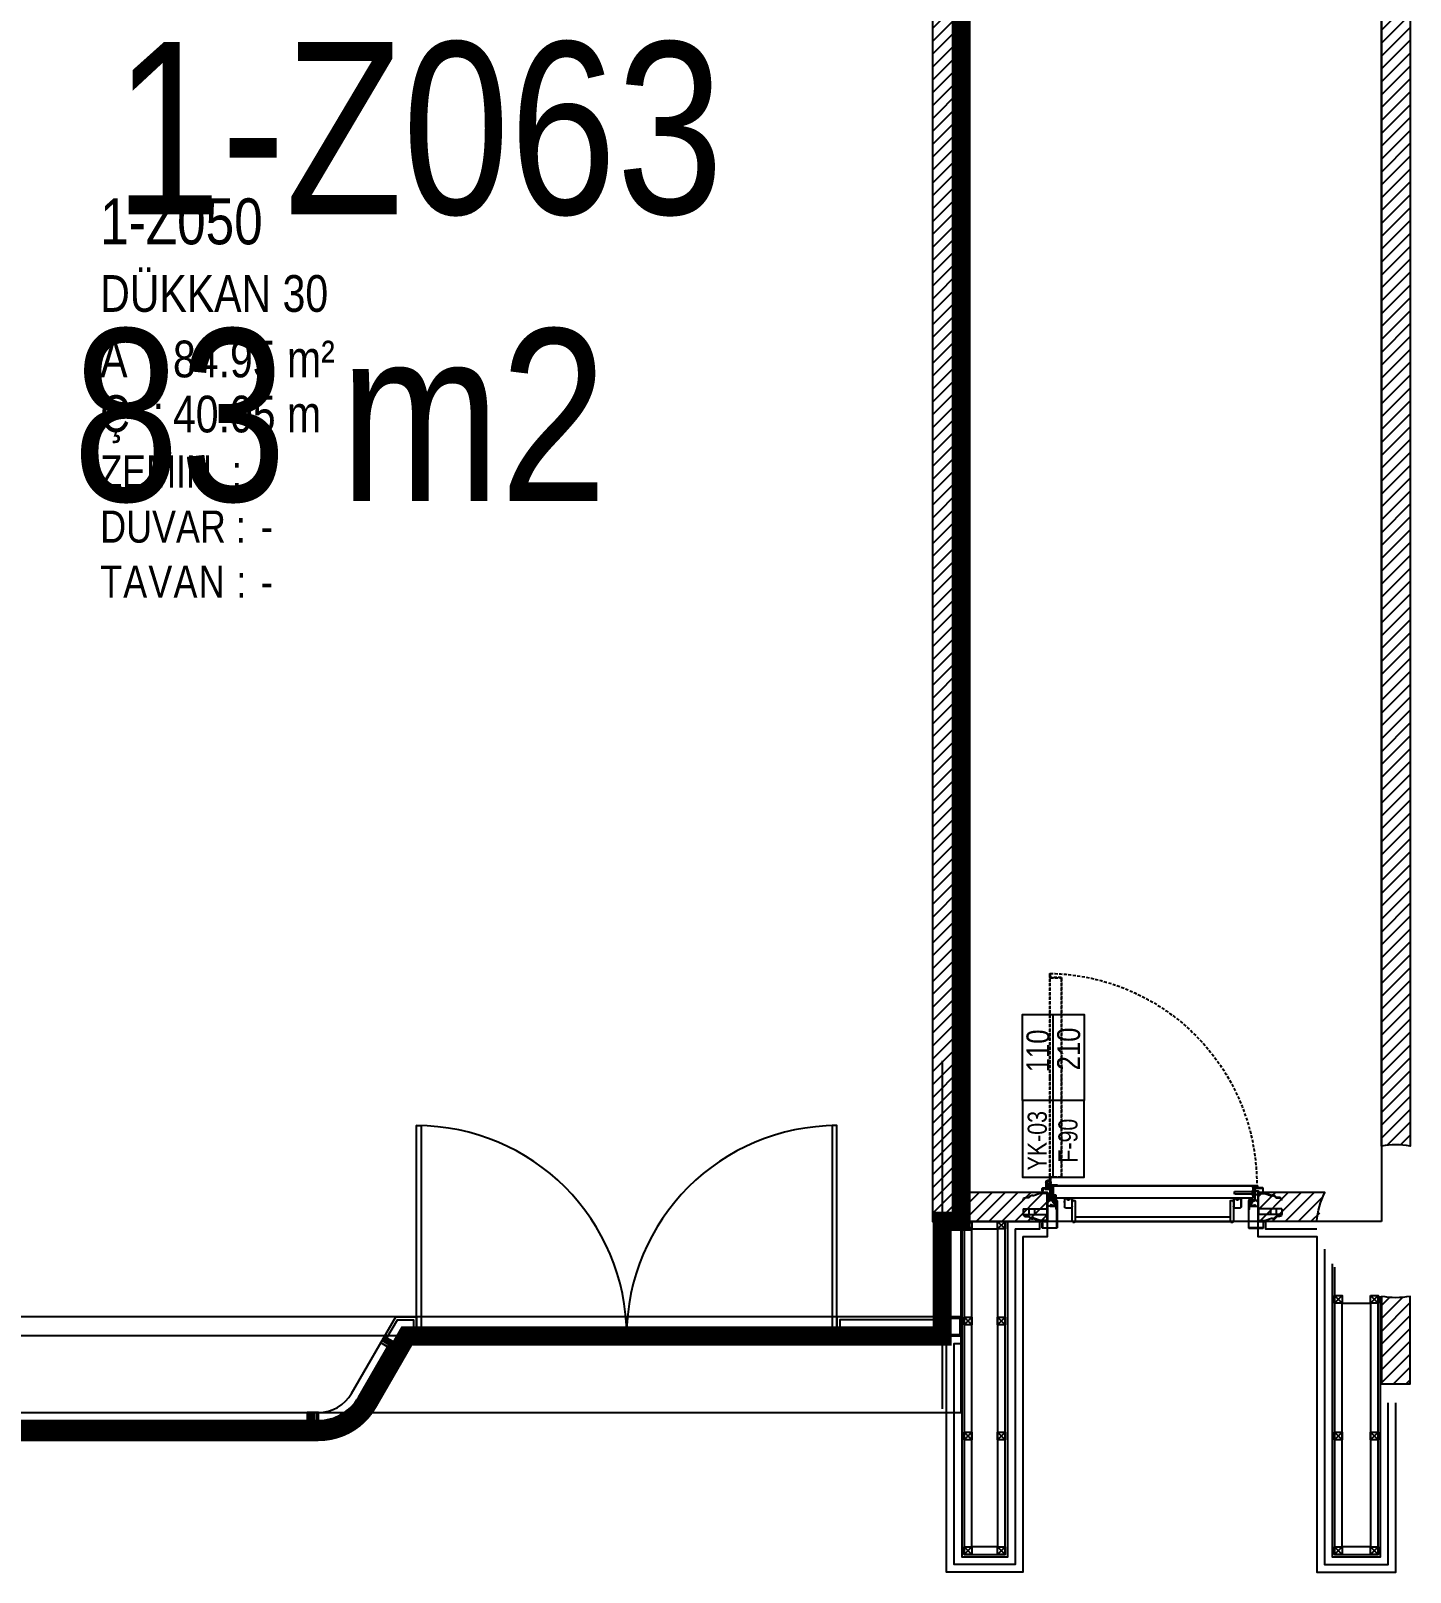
# Model space of a CAD drawing. Header units: centimetres. Extents: x -72470 to -43129, y -18750 to -16337.
# Drawn here: x -43995 to -43274, y -18351 to -17545 of the extents above; entities that cross this region are included whole.
import ezdxf
from ezdxf.enums import TextEntityAlignment as Align

# ---------------------------------------------------------------- set-up
doc = ezdxf.new("R2010")
doc.units = ezdxf.units.CM
doc.header["$MEASUREMENT"] = 0
for name, pattern in [('11-021_3001-BLOK_B_ZEMIN_KAT$0$DASHED', [12.77794, 8.518627, -4.259313]), ('11-021_3001-BLOK_B_ZEMIN_KAT$0$HIDDEN2', [4.7625, 3.175, -1.5875]), ('CENTERX2', [4, 2.5, -0.5, 0.5, -0.5]), ('DUZ', [0]), ('HIDDEN', [9.525, 6.35, -3.175])]:
    doc.linetypes.add(name, pattern=pattern)
doc.layers.get('0').update_dxf_attribs({"linetype": 'DUZ', "lineweight": 0})
doc.layers.get('Defpoints').update_dxf_attribs({"lineweight": 0})
doc.layers.add('11-021_3001-BLOK_B_ZEMIN_KAT$0$2DALANNET', color=1, linetype='Continuous', plot=False)
for name, color, linetype in [('11-021_3001-BLOK_B_ZEMIN_KAT$0$2DDUVAR', 3, 'Continuous'), ('11-021_3001-BLOK_B_ZEMIN_KAT$0$2DKAPI', 180, 'Continuous'), ('11-021_3001-BLOK_B_ZEMIN_KAT$0$2DKAPIPOZU', 162, 'Continuous'), ('11-021_3001-BLOK_B_ZEMIN_KAT$0$2DKONST1', 6, 'Continuous'), ('11-021_3001-BLOK_B_ZEMIN_KAT$0$2DMAHALPOZU', 6, 'Continuous'), ('11-021_3001-BLOK_B_ZEMIN_KAT$0$2DTARAMA-DUVAR', 250, 'Continuous'), ('11-021_3001-BLOK_B_ZEMIN_KAT$0$2DTARAMA1', 253, 'Continuous'), ('11-021_3001-BLOK_B_ZEMIN_KAT$0$2DTAS', 32, 'Continuous'), ('11-021_D_3001_ZEMIN_KAT$0$2DYAZI2', 212, 'Continuous'), ('3XKO_0.10mm', 22, 'Continuous'), ('3XKO_DIMS_20', 6, 'Continuous'), ('3XKO_FINISH', 52, 'Continuous'), ('3XKO_GLASS', 161, 'Continuous'), ('3XKO_GRID', 253, 'CENTERX2'), ('3XKO_HATCH', 253, 'Continuous'), ('3XKO_METAL', 6, 'Continuous'), ('AREA_JLL', 242, 'Continuous'), ('VALCIPAN', 4, 'Continuous')]:
    doc.layers.add(name, color=color, linetype=linetype)
doc.styles.add('11-021_3001-BLOK_B_ZEMIN_KAT$0$ARIAL', font='arial.ttf', dxfattribs={"width": 0.8})
doc.styles.add('11-021_3001-BLOK_B_ZEMIN_KAT$0$OLCU', font='arial.ttf', dxfattribs={"width": 0.8})
doc.styles.add('11-021_D_3001_ZEMIN_KAT$0$OLCU', font='arial.ttf', dxfattribs={"width": 0.8})
pattern_1 = [(45, (-41601.239, -18167.067), (-3.367596, 3.367596), [])]

# ---------------------------------------------------------------- blocks, each defined once
blk = doc.blocks.new('*U20')
at = {"layer": '11-021_3001-BLOK_B_ZEMIN_KAT$0$2DTARAMA1'}
h = blk.add_hatch(dxfattribs=at)
h.set_pattern_fill('DOTS', color=256, scale=0.1, angle=180, style=0)
h.set_pattern_definition([(360, (-112.75, 15.9795), (0.079375, -0.15875), [0, -0.15875])])
edge = h.paths.add_edge_path()
edge.add_line((-105.57, 13.25), (-106.96, 13.25))
edge.add_line((-106.96, 13.25), (-107.25, 13.2))
edge.add_line((-107.25, 13.2), (-105.7, 13.2))
edge.add_arc((-105.7, 13.4), 0.2, 270, 311.40962)
h = blk.add_hatch(dxfattribs=at)
h.set_pattern_fill('DOTS', color=256, scale=0.1, angle=180, style=0)
h.set_pattern_definition([(180, (2.75, 15.9795), (-0.079375, -0.15875), [0, -0.15875])])
edge = h.paths.add_edge_path()
edge.add_line((-3.04, 13.25), (-4.43, 13.25))
edge.add_arc((-4.3, 13.4), 0.2, 228.59038, 270)
edge.add_line((-4.3, 13.2), (-2.75, 13.2))
edge.add_line((-2.75, 13.2), (-3.04, 13.25))
blk.add_line((-108.38, 22.5), (-108.4, 22.5))
at = {"layer": '11-021_3001-BLOK_B_ZEMIN_KAT$0$2DKAPI', "lineweight": -2}
for p, q in [((-1.26, 24.32), (-2.11, 24.16)), ((0.23, 24.16), (-0.01, 24.6)), ((0.4, 25.3), (0.4, 22.5)), ((0.9, 25.3), (0.9, 22.5)), ((-109.7, 23.55), (-109.7, 22.7)), ((-0.7, 23.65), (-109.6, 23.65)), ((-0.7, 23.55), (-109.6, 23.55)), ((-109.6, 23.55), (-109.6, 22.7)), ((-107.6, 22.7), (-109.6, 22.7)), ((-107.5, 22.6), (-109.6, 22.6)), ((-107.5, 22.85), (-109.5, 22.85)), ((-109.5, 22.85), (-109.5, 22.75)), ((-107.5, 22.75), (-109.5, 22.75)), ((-107.5, 22.42), (-107.68, 22.6)), ((-107.6, 22.7), (-107.6, 22.6)), ((-107.5, 22.75), (-107.5, 17.35)), ((-107.4, 22.75), (-107.4, 17.35)), ((-2.9, 17.35), (-107.4, 17.35)), ((-2.9, 17.25), (-107.4, 17.25)), ((-2.21, 24.15), (-4.4, 24.15)), ((-2.9, 22.75), (-2.9, 17.35)), ((-0.8, 22.85), (-2.8, 22.85)), ((-0.8, 22.75), (-2.8, 22.75)), ((-2.8, 22.75), (-2.8, 17.35)), ((-0.7, 22.6), (-2.8, 22.6)), ((-2.55, 22.6), (-2.8, 22.37)), ((-0.7, 22.7), (-2.7, 22.7)), ((-2.7, 22.7), (-2.7, 22.6)), ((-0.16, 24.02), (-2.09, 23.66)), ((-0.8, 22.85), (-0.8, 22.75)), ((-0.7, 23.55), (-0.7, 22.7)), ((-0.6, 23.55), (-0.6, 22.7)), ((-105.15, 11.5), (-105.15, 15.55)), ((-4.85, 11.5), (-4.85, 15.55))]:
    blk.add_line(p, q, dxfattribs=at)
at = {"layer": '11-021_3001-BLOK_B_ZEMIN_KAT$0$2DKAPI'}
for p, q in [((-108.5, 21.5), (-108.5, 19.45)), ((-101.18, 16.9), (-101.18, 12.51)), ((-97.22, 16.9), (-101.18, 16.9)), ((-101.03, 16.9), (-101.03, 12.25)), ((-101, 16.9), (-101, 12.3)), ((-99.99, 16.9), (-99.99, 17.2)), ((-98.4, 17.2), (-99.99, 17.2)), ((-99.7, 16.9), (-99.65, 17.2)), ((-98.75, 17.2), (-98.7, 16.9)), ((-98.4, 17.2), (-98.4, 16.9)), ((-97.4, 16.9), (-97.4, 12.3)), ((-97.22, 16.9), (-97.22, 15.08)), ((-12.78, 16.9), (-12.78, 15.08)), ((-8.82, 16.9), (-12.78, 16.9)), ((-12.6, 16.9), (-12.6, 12.3)), ((-11.6, 17.2), (-10.01, 17.2)), ((-11.6, 16.9), (-11.6, 17.2)), ((-11.3, 16.9), (-11.25, 17.2)), ((-10.35, 17.2), (-10.3, 16.9)), ((-10.01, 16.9), (-10.01, 17.2)), ((-9, 12.3), (-9, 16.9)), ((-8.82, 16.9), (-8.82, 12.51)), ((-1.09, 21.95), (-1.73, 21.95)), ((-1.5, 21.5), (-1.5, 19.45)), ((-1.5, 19.45), (-1.2, 19.45)), ((-1.2, 21.5), (-1.2, 19.45)), ((-1.09, 21.95), (1.21, 21.95)), ((-1.09, 21.65), (1.21, 21.65)), ((1.03, 21.95), (1.03, 22.3)), ((1.36, 22.3), (1.36, 22.1)), ((1.66, 22.3), (1.66, 22.1)), ((-108.3, 13), (-109.95, 13)), ((-101.29, 15.2), (-101.2, 15.2)), ((-101.2, 15.1), (-101.29, 15.1)), ((-101.18, 15.53), (-101.2, 15.53)), ((-101.2, 15.53), (-101.2, 14.78)), ((-101.2, 14.78), (-101.18, 14.78)), ((-100.6, 11.9), (-97.8, 11.9)), ((-97.15, 15.65), (-97.15, 4.88)), ((-95.9, 15.9), (-96.9, 15.9)), ((-95.65, 4.88), (-95.65, 15.65)), ((-14.35, 15.65), (-14.35, 4.88)), ((-13.1, 15.9), (-14.1, 15.9)), ((-12.85, 4.88), (-12.85, 15.65)), ((-12.2, 11.9), (-9.4, 11.9)), ((-8.97, 12.7), (-9, 12.7)), ((-8.97, 12.25), (-8.97, 12.7)), ((-8.8, 15.53), (-8.82, 15.53)), ((-8.82, 14.78), (-8.8, 14.78)), ((-8.8, 14.78), (-8.8, 15.53)), ((-8.8, 15.2), (-8.71, 15.2)), ((-8.71, 15.1), (-8.8, 15.1)), ((-1.7, 13), (-0.05, 13)), ((-95.9, 4.63), (-96.9, 4.63)), ((-14.35, 7.33), (-95.65, 7.33)), ((-14.35, 4.93), (-95.65, 4.93)), ((-13.1, 4.63), (-14.1, 4.63))]:
    blk.add_line(p, q, dxfattribs=at)
at = {"layer": '11-021_3001-BLOK_B_ZEMIN_KAT$0$2DKAPI', "linetype": '11-021_3001-BLOK_B_ZEMIN_KAT$0$HIDDEN2', "ltscale": 0.1}
for p, q in [((-122.5, 11.5), (-110, 11.5)), ((-122.5, 11.5), (-122.5, 8.5)), ((-122.5, 8.5), (-110, 8.5)), ((-119.5, 11.3), (-119.5, 8.7)), ((-116.5, 11.3), (-116.5, 8.7)), ((-110.2, 11.5), (-110.2, 8.5)), ((12.8, 11.5), (0.3, 11.5)), ((12.8, 8.5), (0.3, 8.5)), ((0.5, 11.5), (0.5, 8.5)), ((6.8, 11.3), (6.8, 8.7)), ((9.8, 11.3), (9.8, 8.7)), ((12.8, 11.5), (12.8, 8.5))]:
    blk.add_line(p, q, dxfattribs=at)
at = {"layer": '11-021_3001-BLOK_B_ZEMIN_KAT$0$2DKAPI'}
for points in [[(-117.5, 18.42, 0.330017), (-118.95, 17.89, -0.330016), (-120.63, 17.28, 0.420839), (-122.25, 16.37), (-122.48, 16.29, -0.447989), (-120.57, 17.47, 0.330017), (-119.12, 18, -0.330016), (-117.44, 18.61, 0.160745), (-116.63, 18.63), (-113.7, 19.7), (-110.7, 19.7), (-110.7, 19.5), (-113.66, 19.5), (-116.56, 18.45, -0.160745)], [(-109.81, 15.11), (-109.99, 15.34), (-108.68, 16.4), (-108.5, 16.17, 0.005789), (-108.5, 16.16)], [(-0.19, 15.11), (-0.01, 15.34), (-1.32, 16.4), (-1.5, 16.17, -0.005789), (-1.5, 16.16)], [(7.8, 18.42, -0.330017), (9.25, 17.89, 0.330016), (10.93, 17.28, -0.420839), (12.55, 16.37), (12.78, 16.29, 0.447989), (10.87, 17.47, -0.330017), (9.42, 18, 0.330016), (7.74, 18.61, -0.160745), (6.93, 18.63), (4, 19.7), (1, 19.7), (1, 19.5), (3.96, 19.5), (6.86, 18.45, 0.160745)], [(-117.5, 6.58, -0.330017), (-118.95, 7.11, 0.330017), (-120.63, 7.72, -0.420839), (-122.25, 8.63), (-122.48, 8.71, 0.447989), (-120.57, 7.53, -0.330017), (-119.12, 7, 0.330016), (-117.44, 6.39, -0.160745), (-116.63, 6.37), (-113.7, 5.3), (-110.7, 5.3), (-110.7, 5.5), (-113.66, 5.5), (-116.56, 6.55, 0.160745)], [(-105.95, 13.43), (-105.98, 13.58), (-107.25, 13.35), (-108.36, 13.55, 0.465986), (-108.65, 13.3), (-108.65, 13.1, 0.414214), (-108.4, 12.85), (-105.55, 12.85, -0.414214), (-105.45, 12.75), (-105.45, 11.5), (-105.3, 11.5), (-105.3, 12.75, 0.414214), (-105.55, 13), (-108.4, 13, -0.414214), (-108.5, 13.1), (-108.5, 13.3, -0.465987), (-108.38, 13.4), (-107.25, 13.2)], [(-4.05, 13.43), (-4.02, 13.58), (-2.75, 13.35), (-1.64, 13.55, -0.465986), (-1.35, 13.3), (-1.35, 13.1, -0.414214), (-1.6, 12.85), (-4.45, 12.85, 0.414214), (-4.55, 12.75), (-4.55, 11.5), (-4.7, 11.5), (-4.7, 12.75, -0.414214), (-4.45, 13), (-1.6, 13, 0.414214), (-1.5, 13.1), (-1.5, 13.3, 0.465987), (-1.62, 13.4), (-2.75, 13.2)], [(7.8, 6.58, 0.330017), (9.25, 7.11, -0.330017), (10.93, 7.72, 0.420839), (12.55, 8.63), (12.78, 8.71, -0.447989), (10.87, 7.53, 0.330017), (9.42, 7, -0.330016), (7.74, 6.39, 0.160745), (6.93, 6.37), (4, 5.3), (1, 5.3), (1, 5.5), (3.96, 5.5), (6.86, 6.55, -0.160745)]]:
    blk.add_lwpolyline(points, format="xyb", close=True, dxfattribs=at)
for points in [[(-110, 5), (-114, 5), (-114, 5.3), (-111, 5.3), (-110.3, 5.3), (-110.3, 19.7), (-114, 19.7), (-114, 20), (-110, 20)], [(-108.12, 21.58), (-108.3, 21.58), (-108.3, 19.58), (-108.12, 19.58)], [(-1.7, 21.58), (-1.88, 21.58), (-1.88, 19.58), (-1.7, 19.58)], [(0, 5), (4, 5), (4, 5.3), (1, 5.3), (0.3, 5.3), (0.3, 19.7), (4, 19.7), (4, 20), (0, 20)]]:
    blk.add_lwpolyline(points, close=True, dxfattribs=at)
at = {"layer": '11-021_3001-BLOK_B_ZEMIN_KAT$0$2DKAPI', "lineweight": -2}
for points in [[(-106.9, 15.6), (-106.9, 14.9, 0.414214), (-106.7, 14.7), (-105.9, 14.7, 0.494565), (-105.71, 14.95), (-105.71, 14.95), (-105.89, 15.62, -1.142909), (-105.3, 15.7), (-105.3, 13.4, -0.414214), (-105.7, 13), (-108.3, 13), (-108.3, 13.2), (-105.7, 13.2, 0.414214), (-105.5, 13.4), (-105.5, 15.7, 1.142909), (-105.7, 15.67), (-105.51, 15.01, -0.494565), (-105.9, 14.5), (-106.7, 14.5, -0.414214), (-107.1, 14.9), (-107.1, 15.6, 0.414214), (-107.3, 15.8), (-108.1, 15.8, -0.388473), (-108.5, 16.16), (-108.49, 16.17), (-108.5, 16.17, -0.016382), (-108.5, 16.2), (-108.5, 21.58, -0.267949), (-108.3, 21.93, 0.767327), (-108.4, 22.3), (-112.4, 22.3, 0.414214), (-112.6, 22.1), (-112.6, 21), (-112.8, 21), (-112.8, 22.1, -0.414214), (-112.4, 22.5), (-108.4, 22.5, -0.767327), (-108.2, 21.75, 0.267949), (-108.3, 21.58), (-108.3, 16.2, 0.414214), (-108.1, 16), (-107.3, 16, -0.414214)], [(-3.1, 15.6), (-3.1, 14.9, -0.414214), (-3.3, 14.7), (-4.1, 14.7, -0.494565), (-4.29, 14.95), (-4.29, 14.95), (-4.11, 15.62, 1.142909), (-4.7, 15.7), (-4.7, 13.4, 0.414214), (-4.3, 13), (-1.7, 13), (-1.7, 13.2), (-4.3, 13.2, -0.414214), (-4.5, 13.4), (-4.5, 15.7, -1.142909), (-4.3, 15.67), (-4.49, 15.01, 0.494565), (-4.1, 14.5), (-3.3, 14.5, 0.414214), (-2.9, 14.9), (-2.9, 15.6, -0.414214), (-2.7, 15.8), (-1.9, 15.8, 0.388473), (-1.5, 16.16), (-1.51, 16.17), (-1.5, 16.17, 0.016382), (-1.5, 16.2), (-1.5, 21.58, 0.267949), (-1.7, 21.93, -0.767327), (-1.6, 22.3), (2.4, 22.3, -0.414214), (2.6, 22.1), (2.6, 21), (2.8, 21), (2.8, 22.1, 0.414214), (2.4, 22.5), (-1.6, 22.5, 0.767327), (-1.8, 21.75, -0.267949), (-1.7, 21.58), (-1.7, 16.2, -0.414214), (-1.9, 16), (-2.7, 16, 0.414214)], [(-105, 1.75, -0.414214), (-105.25, 1.5), (-112.65, 1.5, -0.414214), (-112.9, 1.75), (-112.9, 4), (-112.75, 4), (-112.75, 1.75, 0.414214), (-112.65, 1.65), (-105.25, 1.65, 0.414214), (-105.15, 1.75), (-105.15, 11.5, -1), (-105.6, 11.5), (-105.6, 12.48), (-105.45, 12.48), (-105.45, 11.5, 1), (-105.3, 11.5), (-105.3, 15.55, -1), (-105, 15.55)], [(-5, 1.75, 0.414214), (-4.75, 1.5), (2.65, 1.5, 0.414214), (2.9, 1.75), (2.9, 4), (2.75, 4), (2.75, 1.75, -0.414214), (2.65, 1.65), (-4.75, 1.65, -0.414214), (-4.85, 1.75), (-4.85, 11.5, 1), (-4.4, 11.5), (-4.4, 12.48), (-4.55, 12.48), (-4.55, 11.5, -1), (-4.7, 11.5), (-4.7, 15.55, 1), (-5, 15.55)]]:
    blk.add_lwpolyline(points, format="xyb", close=True, dxfattribs=at)
blk.add_circle((-0.4, 25.3), 0.8, dxfattribs=at)
for centre, radius, start, end in [((-0.4, 25.3), 1.3, 0, 307.97987), ((-109.6, 23.55), 0.1, 90, 180), ((-109.6, 22.7), 0.1, 180, 270), ((-107.5, 22.75), 0.1, 0, 90), ((-107.4, 17.35), 0.1, 180, 270), ((-4.4, 23.65), 0.5, 90, 180), ((-2.8, 22.75), 0.1, 90, 180), ((-2.9, 17.35), 0.1, 270, 0), ((-2.21, 24.65), 0.5, 270, 280.80118), ((-2.18, 24.15), 0.5, 270, 280.69587), ((-0.7, 23.55), 0.1, 0, 90), ((-0.7, 22.7), 0.1, 270, 0)]:
    blk.add_arc(centre, radius, start, end, dxfattribs=at)
at = {"layer": '11-021_3001-BLOK_B_ZEMIN_KAT$0$2DKAPI'}
for centre, radius, start, end in [((-1.05, 21.5), 0.45, 90, 180), ((-1.05, 21.5), 0.15, 90, 180), ((1.21, 22.1), 0.45, 270, 0), ((1.21, 22.1), 0.15, 270, 0), ((-109.99, 15.34), 0.3, 270, 308.89453), ((-108.49, 16.17), 0.3, 218.89453, 292.02431), ((-100.49, 15.15), 0.8, 152.04681, 176.41668), ((-100.49, 15.15), 0.8, 183.58332, 207.95319), ((-100.88, 12.51), 0.3, 180, 240), ((-100.6, 12.3), 0.4, 180, 270), ((-97.8, 12.3), 0.4, 270, 0), ((-97.4, 15.25), 0.25, 271.14599, 0), ((-97.4, 12.55), 0.25, 0, 88.85401), ((-96.9, 15.65), 0.25, 90, 180), ((-95.9, 15.65), 0.25, 0, 90), ((-14.1, 15.65), 0.25, 90, 180), ((-13.1, 15.65), 0.25, 0, 90), ((-12.6, 15.25), 0.25, 180, 268.85401), ((-12.6, 12.55), 0.25, 91.14599, 180), ((-12.2, 12.3), 0.4, 180, 270), ((-9.4, 12.3), 0.4, 270, 0), ((-9.12, 12.51), 0.3, 300, 0), ((-9.51, 15.15), 0.8, 3.58332, 27.95319), ((-9.51, 15.15), 0.8, 332.04681, 356.41668), ((-1.51, 16.17), 0.3, 247.97569, 321.10547), ((-0.01, 15.34), 0.3, 231.10547, 270), ((-96.9, 4.88), 0.25, 180, 270), ((-95.9, 4.88), 0.25, 270, 0), ((-14.1, 4.88), 0.25, 180, 270), ((-13.1, 4.88), 0.25, 270, 0)]:
    blk.add_arc(centre, radius, start, end, dxfattribs=at)
at = {"layer": '11-021_3001-BLOK_B_ZEMIN_KAT$0$2DKONST1'}
for p, q in [((-110.3, 20.78), (-110.3, 19.03)), ((-108.45, 20.88), (-110.2, 20.88)), ((-110.2, 18.93), (-108.45, 18.93)), ((-108.3, 21.59), (-108.3, 18.58)), ((-108.12, 18.58), (-108.3, 18.58)), ((-108.12, 21.23), (-108.1, 21.23)), ((-108.12, 18.58), (-108.1, 18.58)), ((-108, 21.13), (-108, 18.68)), ((-107.9, 22.01), (-107.9, 20.7)), ((-4.5, 18.51), (-4.41, 18.6)), ((-4.5, 17.69), (-4.5, 18.51)), ((-2.8, 18.51), (-4.5, 18.51)), ((-4.41, 17.6), (-4.5, 17.69)), ((-2.8, 17.69), (-4.5, 17.69)), ((-4.41, 17.6), (-4.41, 18.6)), ((-4.41, 18.6), (-2.8, 18.6)), ((-2.8, 17.6), (-4.41, 17.6)), ((-2, 19.45), (-2, 16.75)), ((-1.7, 19.55), (-1.9, 19.55)), ((-1.88, 16.65), (-1.9, 16.65)), ((-1.88, 16.65), (-1.7, 16.65)), ((-1.7, 19.55), (-1.7, 16.65)), ((-1.55, 19.4), (-0.2, 19.4)), ((-0.2, 16.8), (-1.55, 16.8)), ((-1, 17.45), (-1, 18.75)), ((-0.1, 19.3), (-0.1, 16.9))]:
    blk.add_line(p, q, dxfattribs=at)
at = {"layer": '11-021_3001-BLOK_B_ZEMIN_KAT$0$2DKONST1', "linetype": '11-021_3001-BLOK_B_ZEMIN_KAT$0$HIDDEN2', "ltscale": 0.1}
for p, q in [((-97.7, 20.67), (-107.2, 20.67)), ((-107.2, 19.27), (-97.7, 19.27)), ((-97.7, 19.27), (-97.7, 20.67))]:
    blk.add_line(p, q, dxfattribs=at)
at = {"layer": '11-021_3001-BLOK_B_ZEMIN_KAT$0$2DKONST1', "linetype": '11-021_3001-BLOK_B_ZEMIN_KAT$0$DASHED'}
for p, q in [((-99.65, 17.2), (-99.65, 16)), ((-98.75, 16), (-98.75, 17.2)), ((-11.25, 17.2), (-11.25, 16)), ((-10.35, 16), (-10.35, 17.2)), ((-99.65, 16), (-98.75, 16)), ((-11.25, 16), (-10.35, 16))]:
    blk.add_line(p, q, dxfattribs=at)
at = {"layer": '11-021_3001-BLOK_B_ZEMIN_KAT$0$2DKONST1'}
for points in [[(-108.12, 19.69), (-108.7, 20.27), (-108.7, 20.47), (-108.12, 20.47)], [(-108.12, 20.27), (-108.7, 20.27)], [(-108.12, 20.47), (-107.5, 20.47)], [(-107.5, 20.27), (-108.12, 20.27)], [(-107.5, 19.07), (-108.12, 19.69)], [(-2.8, 17.45), (-1, 17.45), (-0.6, 17.85), (-0.6, 18.35), (-1, 18.75), (-2.8, 18.75), (-2.8, 17.45)]]:
    blk.add_lwpolyline(points, dxfattribs=at)
blk.add_lwpolyline([(-107.2, 21.07), (-107.5, 21.07), (-107.5, 18.67), (-107.3, 18.67), (-107.2, 18.67)], close=True, dxfattribs=at)
for points in [[(-105.9, 15.68), (-105.89, 15.11, 0.407471), (-105.81, 15.02), (-105.74, 15.01, -0.314176), (-105.72, 14.99), (-105.7, 14.94, -0.314278), (-105.73, 14.88), (-105.96, 14.79, -0.088425), (-106.2, 14.75), (-106.72, 14.73, -0.002352), (-106.81, 14.75, -0.133859), (-106.83, 14.76, -0.207567), (-106.9, 14.9), (-106.9, 15.58, 0.213459), (-107.02, 15.88, -0.539342), (-107.01, 15.99, -0.17378), (-106.98, 15.98, 0.03736), (-106.4, 15.95, 0.055717), (-105.63, 16.15, 0.487936), (-105.62, 16.22, 0.191668), (-106.78, 16.74, 0.032422), (-107.02, 16.74, -1.157597), (-107.04, 16.9), (-106.7, 16.9, -0.095803), (-106.03, 16.73, -0.073827), (-105.47, 16.36, -0.054813), (-105.33, 16.22, -0.629557), (-105.41, 16.04, 0.056027), (-105.65, 16, 0.20578), (-105.85, 15.87, 0.163118)], [(-4.1, 15.68), (-4.11, 15.11, -0.407471), (-4.19, 15.02), (-4.26, 15.01, 0.314176), (-4.28, 14.99), (-4.3, 14.94, 0.314278), (-4.27, 14.88), (-4.04, 14.79, 0.088425), (-3.8, 14.75), (-3.28, 14.73, 0.002352), (-3.19, 14.75, 0.133859), (-3.17, 14.76, 0.207567), (-3.1, 14.9), (-3.1, 15.58, -0.213459), (-2.98, 15.88, 0.539342), (-2.99, 15.99, 0.17378), (-3.02, 15.98, -0.03736), (-3.6, 15.95, -0.055717), (-4.37, 16.15, -0.487936), (-4.38, 16.22, -0.191668), (-3.22, 16.74, -0.032422), (-2.98, 16.74, 1.157597), (-2.96, 16.9), (-3.3, 16.9, 0.095803), (-3.97, 16.73, 0.073827), (-4.53, 16.36, 0.054813), (-4.67, 16.22, 0.629557), (-4.59, 16.04, -0.056027), (-4.35, 16, -0.20578), (-4.15, 15.87, -0.163118)], [(-106.1, 15.75), (-106.66, 15.75, 0.414214), (-106.72, 15.69), (-106.72, 15.03, 0.414214), (-106.66, 14.97), (-106.11, 14.97, 0.308319), (-106.06, 15), (-106.06, 15.53, 0.062439), (-106.06, 15.54), (-106.07, 15.73, 0.213162)], [(-3.9, 15.75), (-3.34, 15.75, -0.414214), (-3.28, 15.69), (-3.28, 15.03, -0.414214), (-3.34, 14.97), (-3.89, 14.97, -0.308319), (-3.94, 15), (-3.94, 15.53, -0.062439), (-3.94, 15.54), (-3.93, 15.73, -0.213162)]]:
    blk.add_lwpolyline(points, format="xyb", close=True, dxfattribs=at)
for centre, radius, start, end in [((-110.2, 20.78), 0.1, 90, 180), ((-110.2, 19.03), 0.1, 180, 270), ((-108.38, 22.01), 0.485, 0, 90), ((-108.1, 21.13), 0.1, 0, 90), ((-108.1, 18.68), 0.1, 270, 0), ((-108.05, 20.7), 0.15, 289.47122, 0), ((-1.9, 19.45), 0.1, 90, 180), ((-1.9, 16.75), 0.1, 180, 270), ((-0.2, 19.3), 0.1, 0, 90), ((-0.2, 16.9), 0.1, 270, 0)]:
    blk.add_arc(centre, radius, start, end, dxfattribs=at)
at = {"layer": '11-021_3001-BLOK_B_ZEMIN_KAT$0$2DTARAMA1', "linetype": '11-021_3001-BLOK_B_ZEMIN_KAT$0$HIDDEN2', "ltscale": 0.5}
for points in [[(-7.25, 80.25), (-7.25, 132.33, -0.414214), (-7.13, 132.45), (-1.4, 132.45, 0.414214), (-1.27, 132.58), (-1.27, 134.43, 1), (-1.29, 134.43), (-1.29, 132.58, -1), (-1.45, 132.58), (-1.45, 134.43, -1), (-1.11, 134.43), (-1.11, 80.25)], [(-1.18, 80.25), (-1.18, 134.43, 1), (-1.38, 134.43), (-1.38, 132.58, 1), (-1.36, 132.58), (-1.36, 134.43, -1), (-1.2, 134.43), (-1.2, 132.58, -0.414214), (-1.4, 132.38), (-7.13, 132.38, 0.414214), (-7.18, 132.33), (-7.18, 80.25)], [(-7.25, 80.25), (-7.25, 80.25), (-7.25, 28.17, 0.414214), (-7.13, 28.05), (-1.4, 28.05, -0.414214), (-1.27, 27.92), (-1.27, 26.07, -1), (-1.29, 26.07), (-1.29, 27.92, 1), (-1.45, 27.92), (-1.45, 26.07, 1), (-1.11, 26.07), (-1.11, 80.25)], [(-1.18, 80.25), (-1.18, 80.25), (-1.18, 26.07, -1), (-1.38, 26.07), (-1.38, 27.92, -1), (-1.36, 27.92), (-1.36, 26.07, 1), (-1.2, 26.07), (-1.2, 27.92, 0.414214), (-1.4, 28.12), (-7.13, 28.12, -0.414214), (-7.18, 28.17), (-7.18, 80.25)]]:
    blk.add_lwpolyline(points, format="xyb", dxfattribs=at)
blk.add_arc((0.55, 24.7), 109.92, 90.95397, 180.95693, dxfattribs=at)
at = {"layer": '11-021_3001-BLOK_B_ZEMIN_KAT$0$2DTARAMA1', "lineweight": -2}
for points in [[(-108.5, 16.16), (-108.73, 15.98), (-108.57, 15.88)], [(-108.57, 15.88), (-108.38, 15.89), (-108.5, 16.16)], [(-1.43, 15.88), (-1.62, 15.89), (-1.5, 16.16)], [(-1.5, 16.16), (-1.27, 15.98), (-1.43, 15.88)], [(-109.99, 15.34), (-109.99, 15.04), (-109.81, 15.11)], [(-0.01, 15.34), (-0.01, 15.04), (-0.19, 15.11)]]:
    blk.add_solid(points, dxfattribs=at)
at = {"layer": 'Defpoints'}
blk.add_lwpolyline([(0, 5), (0, 20), (9.24, 20)], dxfattribs=at)
blk = doc.blocks.new('11-021_3001-BLOK_B_ZEMIN_KAT$0$KAPINO')
blk.add_line((-19.02, 11.06), (65.98, 11.06))
for points in [[(20.98, 27.13), (-19.02, 27.13), (-19.02, -5), (20.98, -5)], [(20.98, 27.13), (65.98, 27.13), (65.98, -5), (20.98, -5)]]:
    blk.add_lwpolyline(points, close=True)
at = {"color": 2, "style": '11-021_3001-BLOK_B_ZEMIN_KAT$0$OLCU', "width": 0.8}
for tag, height, p in [('KAP.NO', 10, (-0.03, 19.47)), ('GENISLIK', 12, (46.93, 19.1)), ('YANGIN', 10, (-0.03, 3.4)), ('YUKSEKLIK', 12, (47.93, 3.03))]:
    blk.add_attdef(tag, text='', height=height, dxfattribs=at).set_placement(p, align=Align.MIDDLE_CENTER)
blk = doc.blocks.new('11-021_3001-BLOK_B_ZEMIN_KAT$0$VADI 2_Mahal pozu')
at = {"attachment_point": 1, "style": '11-021_3001-BLOK_B_ZEMIN_KAT$0$ARIAL'}
for s, insert, char_height, width in [('A{\\fArial|b0|i0|c238|p34;  : }', (0, 72.01), 9.6, 39.0515), ('Ç{\\fArial|b0|i0|c238|p34;  : }', (0, 57.73), 9.6, 39.0515), ('{\\fArial|b0|i0|c238|p34;ZEMIN  : }', (0, 41.98), 8.4, 39.0515), ('DUVAR : ', (0, 27.59), 8.4, 38.4), ('{\\T1.05;TAVAN : }', (0, 13.2), 8.4, 39.0515)]:
    blk.add_mtext(s, dxfattribs=dict(at, insert=insert, char_height=char_height, width=width))
at = {"style": '11-021_3001-BLOK_B_ZEMIN_KAT$0$ARIAL', "width": 0.8, "flags": 1}
for tag, p in [('INCEKOT', (20.84, 140.42)), ('KABAKOT', (20.84, 120.32))]:
    blk.add_attdef(tag, p, '', height=12, dxfattribs=at)
at = {"style": '11-021_3001-BLOK_B_ZEMIN_KAT$0$ARIAL', "width": 0.8}
for tag, p, height in [('MAHALNO', (0, 97.18), 12), ('MAHALADI', (0, 79.53), 9.6), ('ALAN', (19.02, 62.41), 9.6), ('CEVRE', (19.02, 48.01), 9.6), ('ZEMIN', (42, 33.58), 8.4), ('DUVAR', (42, 19.18), 8.4), ('TAVAN', (42, 4.78), 8.4)]:
    blk.add_attdef(tag, p, '', height=height, dxfattribs=at)
blk = doc.blocks.new('bazaar cıft kapı-2')
at = {"layer": '3XKO_HATCH'}
h = blk.add_hatch(dxfattribs=at)
h.set_pattern_fill('DOLMIT', color=256, scale=0.0017, angle=150)
h.set_pattern_definition([(150, (-54.313537, -75.231075), (-0.0053975, -0.0093487442), []), (195, (-54.313537, -75.231075), (0.007902483, -0.029492468), [0.015266435, -0.030532871])])
h.paths.add_polyline_path([(-7.7911, -1.4403), (-7.8777, -1.4903), (-7.8577, -1.5249), (-7.8214, -1.5039), (-7.8314, -1.4866), (-7.8175, -1.4786), (-7.8075, -1.4959), (-7.7711, -1.4749)])
h = blk.add_hatch(dxfattribs=at)
h.set_pattern_fill('DOLMIT', color=256, scale=0.0017, angle=150)
h.set_pattern_definition([(150, (-54.075624, -75.231075), (-0.0053975, -0.0093487442), []), (195, (-54.075624, -75.231075), (0.007902483, -0.029492468), [0.015266435, -0.030532871])])
h.paths.add_polyline_path([(-5.2895, -1.4403), (-5.2029, -1.4903), (-5.2229, -1.5249), (-5.2593, -1.5039), (-5.2493, -1.4866), (-5.2632, -1.4786), (-5.2732, -1.4959), (-5.3095, -1.4749)])
h = blk.add_hatch(dxfattribs=at)
h.set_pattern_fill('DOLMIT', color=256, scale=0.0017, angle=90)
h.set_pattern_definition([(90, (-53.920939, -74.823037), (-0.010795, -2e-15), []), (135, (-53.92094, -74.823037), (-0.021589985, -0.021589985), [0.015266435, -0.030532871])])
h.paths.add_polyline_path([(-7.4459, -1.8383), (-7.4459, -1.8803), (-7.4259, -1.8803), (-7.4259, -1.8963), (-7.4459, -1.8963), (-7.4459, -1.9383), (-7.3859, -1.9383), (-7.3859, -1.8963), (-7.4059, -1.8963), (-7.4059, -1.8803), (-7.3859, -1.8803), (-7.3859, -1.8383)])
h = blk.add_hatch(dxfattribs=at)
h.set_pattern_fill('DOLMIT', color=256, scale=0.0017, angle=90)
h.set_pattern_definition([(90, (-52.169906, -74.823037), (-0.010795, -2e-15), []), (135, (-52.169906, -74.823037), (-0.021589985, -0.021589985), [0.015266435, -0.030532871])])
h.paths.add_polyline_path([(-5.6948, -1.8383), (-5.6948, -1.8803), (-5.6748, -1.8803), (-5.6748, -1.8963), (-5.6948, -1.8963), (-5.6948, -1.9383), (-5.6348, -1.9383), (-5.6348, -1.8963), (-5.6548, -1.8963), (-5.6548, -1.8803), (-5.6348, -1.8803), (-5.6348, -1.8383)])
at = {"layer": '3XKO_0.10mm'}
for points in [[(-7.7911, -1.4403), (-7.8777, -1.4903), (-7.8577, -1.5249), (-7.8214, -1.5039), (-7.8314, -1.4866), (-7.8175, -1.4786), (-7.8075, -1.4959), (-7.7711, -1.4749)], [(-5.2895, -1.4403), (-5.2029, -1.4903), (-5.2229, -1.5249), (-5.2593, -1.5039), (-5.2493, -1.4866), (-5.2632, -1.4786), (-5.2732, -1.4959), (-5.3095, -1.4749)], [(-7.4459, -1.8383), (-7.4459, -1.8803), (-7.4259, -1.8803), (-7.4259, -1.8963), (-7.4459, -1.8963), (-7.4459, -1.9383), (-7.3859, -1.9383), (-7.3859, -1.8963), (-7.4059, -1.8963), (-7.4059, -1.8803), (-7.3859, -1.8803), (-7.3859, -1.8383)], [(-5.6948, -1.8383), (-5.6948, -1.8803), (-5.6748, -1.8803), (-5.6748, -1.8963), (-5.6948, -1.8963), (-5.6948, -1.9383), (-5.6348, -1.9383), (-5.6348, -1.8963), (-5.6548, -1.8963), (-5.6548, -1.8803), (-5.6348, -1.8803), (-5.6348, -1.8383)]]:
    blk.add_lwpolyline(points, close=True, dxfattribs=at)
at = {"layer": '3XKO_FINISH'}
blk.add_lwpolyline([(-8.35, -1.3383), (-7.85, -1.3383), (-7.6191, -1.7383, 0.267949), (-7.4459, -1.8383), (-5.6348, -1.8383, 0.267949), (-5.4616, -1.7383), (-5.2307, -1.3383), (-5.1229, -1.3383), (-5.1229, -1.4383), (-5.1729, -1.4383), (-5.375, -1.7883, -0.267949), (-5.6348, -1.9383), (-7.4459, -1.9383, -0.267949), (-7.7057, -1.7883), (-7.9077, -1.4383), (-8.35, -1.4383)], format="xyb", dxfattribs=at)
for points in [[(-8.35, -1.3533), (-7.8587, -1.3533), (-7.8041, -1.4478)], [(-5.2766, -1.4478), (-5.222, -1.3533), (-5.1379, -1.3533), (-5.1379, -1.4233), (-5.1816, -1.4233), (-5.2159, -1.4828)], [(-2.4229, -1.3383), (-2.9229, -1.3383), (-2.9229, -1.4383), (-2.4229, -1.4383)], [(-2.4229, -1.3533), (-2.9079, -1.3533), (-2.9079, -1.4233), (-2.4229, -1.4233)], [(-8.35, -1.4233), (-7.8991, -1.4233), (-7.8647, -1.4828)]]:
    blk.add_lwpolyline(points, dxfattribs=at)
at = {"layer": '3XKO_GLASS', "linetype": 'HIDDEN'}
for p, q in [((-2.3729, -1.3383), (-8.4, -1.3383)), ((-2.3729, -1.4383), (-8.4, -1.4383))]:
    blk.add_line(p, q, dxfattribs=at)
at = {"layer": '3XKO_GLASS'}
for points in [[(-5.1229, -1.4383), (-5.1229, -0.3383), (-5.0979, -0.3383), (-5.0979, -1.4383), (-5.1229, -1.4383)], [(-2.9229, -1.4383), (-2.9229, -0.3383), (-2.9479, -0.3383), (-2.9479, -1.4383), (-2.9229, -1.4383)]]:
    blk.add_lwpolyline(points, dxfattribs=at)
for points in [[(-7.8314, -1.4866), (-7.8244, -1.4826), (-7.6624, -1.7633, 0.267949), (-7.4459, -1.8883), (-7.4259, -1.8883), (-7.4259, -1.8963), (-7.4459, -1.8963, -0.267949), (-7.6693, -1.7673)], [(-7.8244, -1.4826), (-7.8175, -1.4786), (-7.6554, -1.7593, 0.267949), (-7.4459, -1.8803), (-7.4259, -1.8803), (-7.4259, -1.8883), (-7.4459, -1.8883, -0.267949), (-7.6624, -1.7633)], [(-5.4252, -1.7593), (-5.2632, -1.4786), (-5.2562, -1.4826), (-5.4183, -1.7633, -0.267949), (-5.6348, -1.8883), (-5.6548, -1.8883), (-5.6548, -1.8803), (-5.6348, -1.8803, 0.267949)], [(-5.4183, -1.7633), (-5.2562, -1.4826), (-5.2493, -1.4866), (-5.4114, -1.7673, -0.267949), (-5.6348, -1.8963), (-5.6548, -1.8963), (-5.6548, -1.8883), (-5.6348, -1.8883, 0.267949)]]:
    blk.add_lwpolyline(points, format="xyb", close=True, dxfattribs=at)
for points in [[(-7.4059, -1.8803), (-5.6748, -1.8803), (-5.6748, -1.8883), (-7.4059, -1.8883)], [(-7.4059, -1.8883), (-5.6748, -1.8883), (-5.6748, -1.8963), (-7.4059, -1.8963)]]:
    blk.add_lwpolyline(points, close=True, dxfattribs=at)
for centre, start, end in [((-5.1229, -1.4383), 0, 90), ((-2.9229, -1.4383), 90, 180)]:
    blk.add_arc(centre, 1.1, start, end, dxfattribs=at)
at = {"layer": '3XKO_GRID'}
for p, q in [((-8.4, 0), (-8.4, -1.8195)), ((-2.3729, 0), (-2.3729, -1.8195))]:
    blk.add_line(p, q, dxfattribs=at)

msp = doc.modelspace()

# ---------------------------------------------------------------- hatches: boundary and pattern name
at = {"layer": '11-021_3001-BLOK_B_ZEMIN_KAT$0$2DTARAMA-DUVAR'}
h = msp.add_hatch(dxfattribs=at)
h.set_pattern_fill('ANSI31', color=256, scale=1.5)
h.set_pattern_definition(pattern_1)
h.paths.add_polyline_path([(-43508.53, -16877.07), (-43983.74, -16877.07), (-43983.74, -16892.07), (-43523.53, -16892.07), (-43523.53, -18167.13), (-43463.34, -18167.12), (-43463.34, -18152.13), (-43508.53, -18152.13)])
h = msp.add_hatch(dxfattribs=at)
h.set_pattern_fill('ANSI31', color=256, scale=1.5)
h.set_pattern_definition(pattern_1)
edge = h.paths.add_edge_path()
edge.add_arc((-43281.24, -18167.07), 40, 79.19308, 100.80692)
edge.add_line((-43288.74, -18127.78), (-43288.74, -17396.26))
edge.add_arc((-43281.24, -17327.07), 69.6, 263.81361, 276.18639)
edge.add_line((-43273.74, -17396.26), (-43273.74, -18127.78))
edge = h.paths.add_edge_path()
edge.add_arc((-43281.24, -18167.07), 40, 259.19308, 280.80692)
edge.add_line((-43273.74, -18206.36), (-43273.74, -18252.07))
edge.add_line((-43273.74, -18252.07), (-43288.74, -18252.07))
edge.add_line((-43288.74, -18252.07), (-43288.74, -18206.36))
h = msp.add_hatch(dxfattribs=at)
h.set_pattern_fill('ANSI31', color=256, scale=1.5)
h.set_pattern_definition(pattern_1)
edge = h.paths.add_edge_path()
edge.add_line((-43318.35, -18152.13), (-43353.34, -18152.13))
edge.add_line((-43353.34, -18152.13), (-43353.34, -18167.08))
edge.add_line((-43353.34, -18167.08), (-43321.24, -18167.07))
edge.add_arc((-43281.24, -18167.07), 40, 158.07085, 180, ccw=False)

# ---------------------------------------------------------------- linework, layer by layer
at = {"layer": '11-021_3001-BLOK_B_ZEMIN_KAT$0$2DALANNET'}
for points in [[(-49401.24, -16687.07), (-48521.24, -16687.07), (-48521.24, -16622.07), (-48371.24, -16622.07), (-48371.24, -16687.08), (-44431.24, -16687.07), (-44431.24, -16717.07), (-43288.74, -16717.07), (-43288.74, -18167.13), (-43508.53, -18167.13), (-43508.53, -16877.07), (-49401.24, -16877.07)], [(-44081.24, -18267.07), (-43508.53, -18267.07), (-43508.53, -16877.07), (-44121.24, -16877.07), (-44121.24, -18213.16), (-44081.24, -18213.16)]]:
    msp.add_lwpolyline(points, close=True, dxfattribs=at)
at = {"layer": '11-021_3001-BLOK_B_ZEMIN_KAT$0$2DDUVAR', "ltscale": 0.0001}
msp.add_lwpolyline([(-43983.74, -16892.07), (-43523.53, -16892.07), (-43523.53, -18167.13), (-43463.34, -18167.13), (-43463.34, -18152.13), (-43508.53, -18152.13), (-43508.53, -16877.07), (-43983.74, -16877.07)], dxfattribs=at)
msp.add_lwpolyline([(-43273.74, -17396.66), (-43273.74, -18127.78, 0.094589), (-43288.74, -18127.78), (-43288.74, -17396.66)], format="xyb", dxfattribs=at)
for points in [[(-43353.34, -18152.13), (-43353.34, -18167.08), (-43322.49, -18167.07, -0.0942), (-43318.35, -18152.13)], [(-43288.74, -18206.36), (-43288.74, -18252.07), (-43273.74, -18252.07), (-43273.74, -18206.36, -0.094589)]]:
    msp.add_lwpolyline(points, format="xyb", close=True, dxfattribs=at)
at = {"layer": '11-021_3001-BLOK_B_ZEMIN_KAT$0$2DTAS'}
for points in [[(-43480.24, -18171.13), (-43480.24, -18346.57), (-43512.24, -18346.57), (-43512.24, -18231.07), (-43508.24, -18231.07)], [(-43480.24, -18171.13), (-43467.34, -18171.13), (-43467.34, -18167.13)], [(-43476.24, -18175.13), (-43463.34, -18175.13), (-43463.34, -18167.13)], [(-43353.34, -18167.13), (-43353.34, -18175.13), (-43322.49, -18175.13)], [(-43349.34, -18167.13), (-43349.34, -18171.13), (-43322.49, -18171.13)], [(-43476.24, -18175.13), (-43476.24, -18350.57), (-43516.24, -18350.57), (-43516.24, -18227.07), (-43508.24, -18227.07)], [(-43322.49, -18175.13), (-43322.49, -18175.13), (-43322.49, -18350.57), (-43281.24, -18350.57), (-43281.24, -18262.07)], [(-43318.49, -18181.64), (-43318.49, -18346.57), (-43285.24, -18346.57), (-43285.24, -18262.07)]]:
    msp.add_lwpolyline(points, dxfattribs=at)
at = {"layer": '3XKO_METAL'}
for points in [[(-43506.99, -18167.13), (-43502.99, -18167.13), (-43502.99, -18171.13), (-43506.99, -18171.13)], [(-43502.99, -18171.13), (-43489.49, -18171.13), (-43489.49, -18337.32), (-43502.99, -18337.32)], [(-43489.49, -18167.13), (-43485.49, -18167.13), (-43485.49, -18171.13), (-43489.49, -18171.13)], [(-43313.24, -18205.98), (-43309.24, -18205.98), (-43309.24, -18209.98), (-43313.24, -18209.98)], [(-43309.24, -18209.98), (-43294.49, -18209.98), (-43294.49, -18337.32), (-43309.24, -18337.32)], [(-43294.49, -18205.98), (-43290.49, -18205.98), (-43290.49, -18209.98), (-43294.49, -18209.98)], [(-43518.24, -18227.07), (-43508.24, -18227.07), (-43508.24, -18217.07), (-43518.24, -18217.07)], [(-43509.04, -18217.87), (-43517.44, -18217.87), (-43517.44, -18226.27), (-43509.04, -18226.27)], [(-43506.99, -18217.32), (-43502.99, -18217.32), (-43502.99, -18221.32), (-43506.99, -18221.32)], [(-43489.49, -18217.32), (-43485.49, -18217.32), (-43485.49, -18221.32), (-43489.49, -18221.32)], [(-43506.99, -18277.32), (-43502.99, -18277.32), (-43502.99, -18281.32), (-43506.99, -18281.32)], [(-43489.49, -18277.32), (-43485.49, -18277.32), (-43485.49, -18281.32), (-43489.49, -18281.32)], [(-43313.24, -18277.32), (-43309.24, -18277.32), (-43309.24, -18281.32), (-43313.24, -18281.32)], [(-43294.49, -18277.32), (-43290.49, -18277.32), (-43290.49, -18281.32), (-43294.49, -18281.32)], [(-43506.99, -18337.32), (-43502.99, -18337.32), (-43502.99, -18341.32), (-43506.99, -18341.32)], [(-43489.49, -18337.32), (-43485.49, -18337.32), (-43485.49, -18341.32), (-43489.49, -18341.32)], [(-43313.24, -18337.32), (-43309.24, -18337.32), (-43309.24, -18341.32), (-43313.24, -18341.32)], [(-43294.49, -18337.32), (-43290.49, -18337.32), (-43290.49, -18341.32), (-43294.49, -18341.32)]]:
    msp.add_lwpolyline(points, close=True, dxfattribs=at)
for points in [[(-43506.99, -18171.13), (-43502.99, -18167.13)], [(-43502.99, -18171.13), (-43506.99, -18167.13)], [(-43489.49, -18171.13), (-43485.49, -18167.13)], [(-43485.49, -18171.13), (-43489.49, -18167.13)], [(-43313.24, -18209.98), (-43309.24, -18205.98)], [(-43309.24, -18209.98), (-43313.24, -18205.98)], [(-43294.49, -18209.98), (-43290.49, -18205.98)], [(-43290.49, -18209.98), (-43294.49, -18205.98)], [(-43506.99, -18221.32), (-43502.99, -18217.32)], [(-43502.99, -18221.32), (-43506.99, -18217.32)], [(-43489.49, -18221.32), (-43485.49, -18217.32)], [(-43485.49, -18221.32), (-43489.49, -18217.32)], [(-43506.99, -18281.32), (-43502.99, -18277.32)], [(-43502.99, -18281.32), (-43506.99, -18277.32)], [(-43489.49, -18281.32), (-43485.49, -18277.32)], [(-43485.49, -18281.32), (-43489.49, -18277.32)], [(-43313.24, -18281.32), (-43309.24, -18277.32)], [(-43309.24, -18281.32), (-43313.24, -18277.32)], [(-43294.49, -18281.32), (-43290.49, -18277.32)], [(-43290.49, -18281.32), (-43294.49, -18277.32)], [(-43506.99, -18341.32), (-43502.99, -18337.32)], [(-43502.99, -18341.32), (-43506.99, -18337.32)], [(-43489.49, -18341.32), (-43485.49, -18337.32)], [(-43485.49, -18341.32), (-43489.49, -18337.32)], [(-43313.24, -18341.32), (-43309.24, -18337.32)], [(-43309.24, -18341.32), (-43313.24, -18337.32)], [(-43294.49, -18341.32), (-43290.49, -18337.32)], [(-43290.49, -18341.32), (-43294.49, -18337.32)]]:
    msp.add_lwpolyline(points, dxfattribs=at)
at = {"layer": 'AREA_JLL', "color": 7, "const_width": 10}
msp.add_lwpolyline([(-44121.24, -17544.57), (-44121.24, -16877.07), (-43561.39, -16877.07), (-43561.39, -16954.57), (-43508.53, -16954.57), (-43508.53, -18167.12), (-43518.53, -18167.12), (-43518.53, -18227.07), (-43798.53, -18227.07), (-43818.74, -18262.07, -0.267949), (-43844.72, -18277.07), (-44025.82, -18277.07, -0.267949), (-44051.81, -18262.07), (-44072.01, -18227.07), (-44121.24, -18227.07), (-44121.24, -16878.52), (-44121.24, -16878.52)], format="xyb", dxfattribs=at)
at = {"layer": 'VALCIPAN'}
for points in [[(-43508.24, -18167.13), (-43508.24, -18342.57), (-43484.24, -18342.57), (-43484.24, -18167.13)], [(-43506.99, -18167.13), (-43506.99, -18341.32), (-43485.49, -18341.32), (-43485.49, -18167.13)], [(-43314.49, -18189.3), (-43314.49, -18342.57), (-43289.24, -18342.57), (-43289.24, -18206.26)], [(-43313.24, -18191.06), (-43313.24, -18341.32), (-43290.49, -18341.32), (-43290.49, -18205.98)]]:
    msp.add_lwpolyline(points, dxfattribs=at)

# ---------------------------------------------------------------- block references
at = {"layer": '11-021_3001-BLOK_B_ZEMIN_KAT$0$2DKAPI', "xscale": -1, "rotation": 359.9999966124165}
msp.add_blockref('*U20', (-43463.34, -18172.13), dxfattribs=at)
at = {"layer": '11-021_3001-BLOK_B_ZEMIN_KAT$0$2DKAPIPOZU', "rotation": 90}
msp.add_blockref('11-021_3001-BLOK_B_ZEMIN_KAT$0$KAPINO', (-43449.32, -18124.94), dxfattribs=at).add_auto_attribs({'KAP.NO': 'YK-03', 'GENISLIK': '110', 'YUKSEKLIK': '210', 'YANGIN': 'F-90'})
at = {"layer": '11-021_3001-BLOK_B_ZEMIN_KAT$0$2DMAHALPOZU', "xscale": 2, "yscale": 2, "zscale": 2}
msp.add_blockref('11-021_3001-BLOK_B_ZEMIN_KAT$0$VADI 2_Mahal pozu', (-43958.88, -17850.66), dxfattribs=at).add_auto_attribs({'CEVRE': '40.05 m', 'ALAN': '84.95 m²', 'MAHALNO': '1-Z050', 'MAHALADI': 'DÜKKAN 30', 'TAVAN': '-', 'DUVAR': '-', 'ZEMIN': '-'})
at = {"layer": '3XKO_DIMS_20', "xscale": 100, "yscale": 100, "zscale": 100}
msp.add_blockref('bazaar cıft kapı-2', (-43281.24, -18083.24), dxfattribs=at)

# ---------------------------------------------------------------- texts
at = {"layer": '11-021_D_3001_ZEMIN_KAT$0$2DYAZI2', "color": 7, "insert": (-44029.2, -17550.54), "char_height": 125, "width": 797.8789, "attachment_point": 1, "style": '11-021_D_3001_ZEMIN_KAT$0$OLCU'}
msp.add_mtext('{\\fArial|b0|i0|c162|p34;  \\H0.72x;1-Z063\\fArial|b0|i0|c0|p34;\\P\\fArial|b0|i0|c162|p34;  83\\fArial|b0|i0|c0|p34; m2}', dxfattribs=at)

doc.saveas('drawing.dxf')
